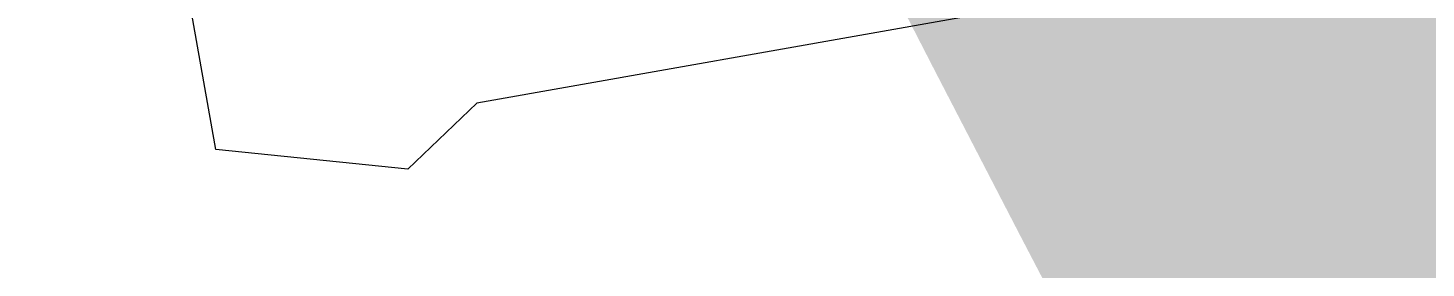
# Model space of a CAD drawing. Header units: millimetres. Extents: x 0 to 627661, y -95767 to 300888.
# Drawn here: x 508915.44 to 508921.87, y 26024.09 to 26025.2 of the extents above; entities that cross this region are included whole.
import ezdxf
from ezdxf.enums import TextEntityAlignment as Align

# ---------------------------------------------------------------- set-up
doc = ezdxf.new("R2018")
doc.units = ezdxf.units.MM
for name, color, linetype, lineweight in [('АР_Маркер экспликации', 239, 'Continuous', 13), ('АР_Номер помещения', 250, 'Continuous', 9), ('АР_Размеры', 175, 'Continuous', 9), ('АР_Сущ Несущая стена', 250, 'Continuous', 50)]:
    doc.layers.add(name, color=color, linetype=linetype, lineweight=lineweight)
doc.layers.add('АР_Названия помещений', color=124, linetype='Continuous', lineweight=5, plot=False)
doc.layers.add('АР_Помещения_площадь', color=19, linetype='Continuous', lineweight=9, plot=False)
doc.styles.add('ISOCPEUR', font='', dxfattribs={"height": 250})
doc.styles.get("Standard").update_dxf_attribs({"font": 'GOST.TTF'})
doc.styles.get('ISOCPEUR').set_extended_font_data('ISOCPEUR', italic=True)

# ---------------------------------------------------------------- blocks, each defined once
blk = doc.blocks.new('*U236')
at = {"color": 7, "style": 'ISOCPEUR', "width": 0.7, "flags": 1}
blk.add_attdef('КАТЕГОРИЯ', (-499.1655, -2092.1864), '', height=250, dxfattribs=at)
at = {"layer": 'АР_Номер помещения', "color": 7, "style": 'ISOCPEUR', "width": 0.7}
blk.add_attdef('НОМЕР_ПОМЕЩЕНИЯ', text='', height=300, dxfattribs=at).set_placement((-13874.5004, 6637.5515), align=Align.MIDDLE_CENTER)
at = {"layer": 'АР_Помещения_площадь', "color": 7, "lineweight": 30, "width": 0.7, "flags": 104}
blk.add_attdef('ИМЯ_ПОМЕЩЕНИЯ', text='', height=100, dxfattribs=at).set_placement((157.6277, 1217.1414), align=Align.MIDDLE_CENTER)
at = {"layer": 'АР_Помещения_площадь', "color": 7, "style": 'ISOCPEUR', "width": 0.7}
blk.add_attdef('ПЛОЩАДЬ_ПОМЕЩЕНИЯ', text='', height=200, dxfattribs=at).set_placement((-12654.5821, 407.6716), align=Align.MIDDLE_RIGHT)
blk = doc.blocks.new('*U234')
at = {"color": 7, "style": 'ISOCPEUR', "width": 0.7, "flags": 1}
blk.add_attdef('КАТЕГОРИЯ', (-499.1655, -2092.1864), '', height=250, dxfattribs=at)
at = {"layer": 'АР_Номер помещения', "color": 7, "style": 'ISOCPEUR', "width": 0.7}
blk.add_attdef('НОМЕР_ПОМЕЩЕНИЯ', text='', height=300, dxfattribs=at).set_placement((-17424.9012, 1870.773), align=Align.MIDDLE_CENTER)
at = {"layer": 'АР_Помещения_площадь', "color": 7, "lineweight": 30, "width": 0.7, "flags": 104}
blk.add_attdef('ИМЯ_ПОМЕЩЕНИЯ', text='', height=100, dxfattribs=at).set_placement((157.6277, 1217.1414), align=Align.MIDDLE_CENTER)
at = {"layer": 'АР_Помещения_площадь', "color": 7, "style": 'ISOCPEUR', "width": 0.7}
blk.add_attdef('ПЛОЩАДЬ_ПОМЕЩЕНИЯ', text='', height=200, dxfattribs=at).set_placement((-12452.8113, 399.3563), align=Align.MIDDLE_RIGHT)

msp = doc.modelspace()

# ---------------------------------------------------------------- linework, layer by layer
at = {"layer": 'АР_Размеры', "color": 5, "lineweight": 9, "ltscale": 100, "transparency": 33554687}
msp.add_lwpolyline([(508926.6456, 26017.3102), (508925.603, 26023.1928), (508924.7899, 26024.2869), (508922.2111, 26025.5633), (508921.9497, 26025.6408), (508917.5078, 26024.8536), (508917.1902, 26024.5496), (508916.3073, 26024.6408), (508915.6051, 26028.6025), (508916.3954, 26029.7331), (508939.0146, 26033.7421)], dxfattribs=at)
msp.add_lwpolyline([(508926.6456, 26017.3102), (508925.603, 26023.1928), (508924.7899, 26024.2869), (508922.2111, 26025.5633), (508921.9497, 26025.6408), (508917.5078, 26024.8536), (508917.1902, 26024.5496), (508916.3073, 26024.6408), (508915.6051, 26028.6025), (508916.3954, 26029.7331), (508939.0146, 26033.7421)], dxfattribs=at)
msp.add_lwpolyline([(508926.6456, 26017.3102), (508925.603, 26023.1928), (508924.7899, 26024.2869), (508922.2111, 26025.5633), (508921.9497, 26025.6408), (508917.5078, 26024.8536), (508917.1902, 26024.5496), (508916.3073, 26024.6408), (508915.6051, 26028.6025), (508916.3954, 26029.7331), (508939.0146, 26033.7421)], dxfattribs=at)
msp.add_lwpolyline([(508926.6456, 26017.3102), (508925.603, 26023.1928), (508924.7899, 26024.2869), (508922.2111, 26025.5633), (508921.9497, 26025.6408), (508917.5078, 26024.8536), (508917.1902, 26024.5496), (508916.3073, 26024.6408), (508915.6051, 26028.6025), (508916.3954, 26029.7331), (508939.0146, 26033.7421)], dxfattribs=at)
msp.add_lwpolyline([(508926.6456, 26017.3102), (508925.603, 26023.1928), (508924.7899, 26024.2869), (508922.2111, 26025.5633), (508921.9497, 26025.6408), (508917.5078, 26024.8536), (508917.1902, 26024.5496), (508916.3073, 26024.6408), (508915.6051, 26028.6025), (508916.3954, 26029.7331), (508939.0146, 26033.7421)], dxfattribs=at)
msp.add_lwpolyline([(508926.6456, 26017.3102), (508925.603, 26023.1928), (508924.7899, 26024.2869), (508922.2111, 26025.5633), (508921.9497, 26025.6408), (508917.5078, 26024.8536), (508917.1902, 26024.5496), (508916.3073, 26024.6408), (508915.6051, 26028.6025), (508916.3954, 26029.7331), (508939.0146, 26033.7421)], dxfattribs=at)
msp.add_lwpolyline([(508926.6456, 26017.3102), (508925.603, 26023.1928), (508924.7899, 26024.2869), (508922.2111, 26025.5633), (508921.9497, 26025.6408), (508917.5078, 26024.8536), (508917.1902, 26024.5496), (508916.3073, 26024.6408), (508915.6051, 26028.6025), (508916.3954, 26029.7331), (508939.0146, 26033.7421)], dxfattribs=at)
msp.add_lwpolyline([(508926.6456, 26017.3102), (508925.603, 26023.1928), (508924.7899, 26024.2869), (508922.2111, 26025.5633), (508921.9497, 26025.6408), (508917.5078, 26024.8536), (508917.1902, 26024.5496), (508916.3073, 26024.6408), (508915.6051, 26028.6025), (508916.3954, 26029.7331), (508939.0146, 26033.7421)], dxfattribs=at)
msp.add_lwpolyline([(508926.6456, 26017.3102), (508925.603, 26023.1928), (508924.7899, 26024.2869), (508922.2111, 26025.5633), (508921.9497, 26025.6408), (508917.5078, 26024.8536), (508917.1902, 26024.5496), (508916.3073, 26024.6408), (508915.6051, 26028.6025), (508916.3954, 26029.7331), (508939.0146, 26033.7421)], dxfattribs=at)
msp.add_lwpolyline([(508926.6456, 26017.3102), (508925.603, 26023.1928), (508924.7899, 26024.2869), (508922.2111, 26025.5633), (508921.9497, 26025.6408), (508917.5078, 26024.8536), (508917.1902, 26024.5496), (508916.3073, 26024.6408), (508915.6051, 26028.6025), (508916.3954, 26029.7331), (508939.0146, 26033.7421)], dxfattribs=at)
msp.add_lwpolyline([(508926.6456, 26017.3102), (508925.603, 26023.1928), (508924.7899, 26024.2869), (508922.2111, 26025.5633), (508921.9497, 26025.6408), (508917.5078, 26024.8536), (508917.1902, 26024.5496), (508916.3073, 26024.6408), (508915.6051, 26028.6025), (508916.3954, 26029.7331), (508939.0146, 26033.7421)], dxfattribs=at)
msp.add_lwpolyline([(508926.6456, 26017.3102), (508925.603, 26023.1928), (508924.7899, 26024.2869), (508922.2111, 26025.5633), (508921.9497, 26025.6408), (508917.5078, 26024.8536), (508917.1902, 26024.5496), (508916.3073, 26024.6408), (508915.6051, 26028.6025), (508916.3954, 26029.7331), (508939.0146, 26033.7421)], dxfattribs=at)
msp.add_lwpolyline([(508926.6456, 26017.3102), (508925.603, 26023.1928), (508924.7899, 26024.2869), (508922.2111, 26025.5633), (508921.9497, 26025.6408), (508917.5078, 26024.8536), (508917.1902, 26024.5496), (508916.3073, 26024.6408), (508915.6051, 26028.6025), (508916.3954, 26029.7331), (508939.0146, 26033.7421)], dxfattribs=at)
msp.add_lwpolyline([(508926.6456, 26017.3102), (508925.603, 26023.1928), (508924.7899, 26024.2869), (508922.2111, 26025.5633), (508921.9497, 26025.6408), (508917.5078, 26024.8536), (508917.1902, 26024.5496), (508916.3073, 26024.6408), (508915.6051, 26028.6025), (508916.3954, 26029.7331), (508939.0146, 26033.7421)], dxfattribs=at)
msp.add_lwpolyline([(508926.6456, 26017.3102), (508925.603, 26023.1928), (508924.7899, 26024.2869), (508922.2111, 26025.5633), (508921.9497, 26025.6408), (508917.5078, 26024.8536), (508917.1902, 26024.5496), (508916.3073, 26024.6408), (508915.6051, 26028.6025), (508916.3954, 26029.7331), (508939.0146, 26033.7421)], dxfattribs=at)
msp.add_lwpolyline([(508926.6456, 26017.3102), (508925.603, 26023.1928), (508924.7899, 26024.2869), (508922.2111, 26025.5633), (508921.9497, 26025.6408), (508917.5078, 26024.8536), (508917.1902, 26024.5496), (508916.3073, 26024.6408), (508915.6051, 26028.6025), (508916.3954, 26029.7331), (508939.0146, 26033.7421)], dxfattribs=at)
msp.add_lwpolyline([(508926.6456, 26017.3102), (508925.603, 26023.1928), (508924.7899, 26024.2869), (508922.2111, 26025.5633), (508921.9497, 26025.6408), (508917.5078, 26024.8536), (508917.1902, 26024.5496), (508916.3073, 26024.6408), (508915.6051, 26028.6025), (508916.3954, 26029.7331), (508939.0146, 26033.7421)], dxfattribs=at)
msp.add_lwpolyline([(508926.6456, 26017.3102), (508925.603, 26023.1928), (508924.7899, 26024.2869), (508922.2111, 26025.5633), (508921.9497, 26025.6408), (508917.5078, 26024.8536), (508917.1902, 26024.5496), (508916.3073, 26024.6408), (508915.6051, 26028.6025), (508916.3954, 26029.7331), (508939.0146, 26033.7421)], dxfattribs=at)
msp.add_lwpolyline([(508926.6456, 26017.3102), (508925.603, 26023.1928), (508924.7899, 26024.2869), (508922.2111, 26025.5633), (508921.9497, 26025.6408), (508917.5078, 26024.8536), (508917.1902, 26024.5496), (508916.3073, 26024.6408), (508915.6051, 26028.6025), (508916.3954, 26029.7331), (508939.0146, 26033.7421)], dxfattribs=at)
msp.add_lwpolyline([(508926.6456, 26017.3102), (508925.603, 26023.1928), (508924.7899, 26024.2869), (508922.2111, 26025.5633), (508921.9497, 26025.6408), (508917.5078, 26024.8536), (508917.1902, 26024.5496), (508916.3073, 26024.6408), (508915.6051, 26028.6025), (508916.3954, 26029.7331), (508939.0146, 26033.7421)], dxfattribs=at)
msp.add_lwpolyline([(508926.6456, 26017.3102), (508925.603, 26023.1928), (508924.7899, 26024.2869), (508922.2111, 26025.5633), (508921.9497, 26025.6408), (508917.5078, 26024.8536), (508917.1902, 26024.5496), (508916.3073, 26024.6408), (508915.6051, 26028.6025), (508916.3954, 26029.7331), (508939.0146, 26033.7421)], dxfattribs=at)
msp.add_lwpolyline([(508926.6456, 26017.3102), (508925.603, 26023.1928), (508924.7899, 26024.2869), (508922.2111, 26025.5633), (508921.9497, 26025.6408), (508917.5078, 26024.8536), (508917.1902, 26024.5496), (508916.3073, 26024.6408), (508915.6051, 26028.6025), (508916.3954, 26029.7331), (508939.0146, 26033.7421)], dxfattribs=at)
msp.add_lwpolyline([(508926.6456, 26017.3102), (508925.603, 26023.1928), (508924.7899, 26024.2869), (508922.2111, 26025.5633), (508921.9497, 26025.6408), (508917.5078, 26024.8536), (508917.1902, 26024.5496), (508916.3073, 26024.6408), (508915.6051, 26028.6025), (508916.3954, 26029.7331), (508939.0146, 26033.7421)], dxfattribs=at)
msp.add_lwpolyline([(508926.6456, 26017.3102), (508925.603, 26023.1928), (508924.7899, 26024.2869), (508922.2111, 26025.5633), (508921.9497, 26025.6408), (508917.5078, 26024.8536), (508917.1902, 26024.5496), (508916.3073, 26024.6408), (508915.6051, 26028.6025), (508916.3954, 26029.7331), (508939.0146, 26033.7421)], dxfattribs=at)
msp.add_lwpolyline([(508926.6456, 26017.3102), (508925.603, 26023.1928), (508924.7899, 26024.2869), (508922.2111, 26025.5633), (508921.9497, 26025.6408), (508917.5078, 26024.8536), (508917.1902, 26024.5496), (508916.3073, 26024.6408), (508915.6051, 26028.6025), (508916.3954, 26029.7331), (508939.0146, 26033.7421)], dxfattribs=at)
msp.add_lwpolyline([(508926.6456, 26017.3102), (508925.603, 26023.1928), (508924.7899, 26024.2869), (508922.2111, 26025.5633), (508921.9497, 26025.6408), (508917.5078, 26024.8536), (508917.1902, 26024.5496), (508916.3073, 26024.6408), (508915.6051, 26028.6025), (508916.3954, 26029.7331), (508939.0146, 26033.7421)], dxfattribs=at)
msp.add_lwpolyline([(508926.6456, 26017.3102), (508925.603, 26023.1928), (508924.7899, 26024.2869), (508922.2111, 26025.5633), (508921.9497, 26025.6408), (508917.5078, 26024.8536), (508917.1902, 26024.5496), (508916.3073, 26024.6408), (508915.6051, 26028.6025), (508916.3954, 26029.7331), (508939.0146, 26033.7421)], dxfattribs=at)
msp.add_lwpolyline([(508926.6456, 26017.3102), (508925.603, 26023.1928), (508924.7899, 26024.2869), (508922.2111, 26025.5633), (508921.9497, 26025.6408), (508917.5078, 26024.8536), (508917.1902, 26024.5496), (508916.3073, 26024.6408), (508915.6051, 26028.6025), (508916.3954, 26029.7331), (508939.0146, 26033.7421)], dxfattribs=at)
msp.add_lwpolyline([(508926.6456, 26017.3102), (508925.603, 26023.1928), (508924.7899, 26024.2869), (508922.2111, 26025.5633), (508921.9497, 26025.6408), (508917.5078, 26024.8536), (508917.1902, 26024.5496), (508916.3073, 26024.6408), (508915.6051, 26028.6025), (508916.3954, 26029.7331), (508939.0146, 26033.7421)], dxfattribs=at)
msp.add_lwpolyline([(508926.6456, 26017.3102), (508925.603, 26023.1928), (508924.7899, 26024.2869), (508922.2111, 26025.5633), (508921.9497, 26025.6408), (508917.5078, 26024.8536), (508917.1902, 26024.5496), (508916.3073, 26024.6408), (508915.6051, 26028.6025), (508916.3954, 26029.7331), (508939.0146, 26033.7421)], dxfattribs=at)
msp.add_lwpolyline([(508926.6456, 26017.3102), (508925.603, 26023.1928), (508924.7899, 26024.2869), (508922.2111, 26025.5633), (508921.9497, 26025.6408), (508917.5078, 26024.8536), (508917.1902, 26024.5496), (508916.3073, 26024.6408), (508915.6051, 26028.6025), (508916.3954, 26029.7331), (508939.0146, 26033.7421)], dxfattribs=at)
msp.add_lwpolyline([(508926.6456, 26017.3102), (508925.603, 26023.1928), (508924.7899, 26024.2869), (508922.2111, 26025.5633), (508921.9497, 26025.6408), (508917.5078, 26024.8536), (508917.1902, 26024.5496), (508916.3073, 26024.6408), (508915.6051, 26028.6025), (508916.3954, 26029.7331), (508939.0146, 26033.7421)], dxfattribs=at)
msp.add_lwpolyline([(508926.6456, 26017.3102), (508925.603, 26023.1928), (508924.7899, 26024.2869), (508922.2111, 26025.5633), (508921.9497, 26025.6408), (508917.5078, 26024.8536), (508917.1902, 26024.5496), (508916.3073, 26024.6408), (508915.6051, 26028.6025), (508916.3954, 26029.7331), (508939.0146, 26033.7421)], dxfattribs=at)
msp.add_lwpolyline([(508926.6456, 26017.3102), (508925.603, 26023.1928), (508924.7899, 26024.2869), (508922.2111, 26025.5633), (508921.9497, 26025.6408), (508917.5078, 26024.8536), (508917.1902, 26024.5496), (508916.3073, 26024.6408), (508915.6051, 26028.6025), (508916.3954, 26029.7331), (508939.0146, 26033.7421)], dxfattribs=at)
msp.add_lwpolyline([(508926.6456, 26017.3102), (508925.603, 26023.1928), (508924.7899, 26024.2869), (508922.2111, 26025.5633), (508921.9497, 26025.6408), (508917.5078, 26024.8536), (508917.1902, 26024.5496), (508916.3073, 26024.6408), (508915.6051, 26028.6025), (508916.3954, 26029.7331), (508939.0146, 26033.7421)], dxfattribs=at)
msp.add_lwpolyline([(508926.6456, 26017.3102), (508925.603, 26023.1928), (508924.7899, 26024.2869), (508922.2111, 26025.5633), (508921.9497, 26025.6408), (508917.5078, 26024.8536), (508917.1902, 26024.5496), (508916.3073, 26024.6408), (508915.6051, 26028.6025), (508916.3954, 26029.7331), (508939.0146, 26033.7421)], dxfattribs=at)
msp.add_lwpolyline([(508926.6456, 26017.3102), (508925.603, 26023.1928), (508924.7899, 26024.2869), (508922.2111, 26025.5633), (508921.9497, 26025.6408), (508917.5078, 26024.8536), (508917.1902, 26024.5496), (508916.3073, 26024.6408), (508915.6051, 26028.6025), (508916.3954, 26029.7331), (508939.0146, 26033.7421)], dxfattribs=at)
msp.add_lwpolyline([(508926.6456, 26017.3102), (508925.603, 26023.1928), (508924.7899, 26024.2869), (508922.2111, 26025.5633), (508921.9497, 26025.6408), (508917.5078, 26024.8536), (508917.1902, 26024.5496), (508916.3073, 26024.6408), (508915.6051, 26028.6025), (508916.3954, 26029.7331), (508939.0146, 26033.7421)], dxfattribs=at)
msp.add_lwpolyline([(508926.6456, 26017.3102), (508925.603, 26023.1928), (508924.7899, 26024.2869), (508922.2111, 26025.5633), (508921.9497, 26025.6408), (508917.5078, 26024.8536), (508917.1902, 26024.5496), (508916.3073, 26024.6408), (508915.6051, 26028.6025), (508916.3954, 26029.7331), (508939.0146, 26033.7421)], dxfattribs=at)
msp.add_lwpolyline([(508926.6456, 26017.3102), (508925.603, 26023.1928), (508924.7899, 26024.2869), (508922.2111, 26025.5633), (508921.9497, 26025.6408), (508917.5078, 26024.8536), (508917.1902, 26024.5496), (508916.3073, 26024.6408), (508915.6051, 26028.6025), (508916.3954, 26029.7331), (508939.0146, 26033.7421)], dxfattribs=at)
msp.add_lwpolyline([(508926.6456, 26017.3102), (508925.603, 26023.1928), (508924.7899, 26024.2869), (508922.2111, 26025.5633), (508921.9497, 26025.6408), (508917.5078, 26024.8536), (508917.1902, 26024.5496), (508916.3073, 26024.6408), (508915.6051, 26028.6025), (508916.3954, 26029.7331), (508939.0146, 26033.7421)], dxfattribs=at)
msp.add_lwpolyline([(508926.6456, 26017.3102), (508925.603, 26023.1928), (508924.7899, 26024.2869), (508922.2111, 26025.5633), (508921.9497, 26025.6408), (508917.5078, 26024.8536), (508917.1902, 26024.5496), (508916.3073, 26024.6408), (508915.6051, 26028.6025), (508916.3954, 26029.7331), (508939.0146, 26033.7421)], dxfattribs=at)
msp.add_lwpolyline([(508926.6456, 26017.3102), (508925.603, 26023.1928), (508924.7899, 26024.2869), (508922.2111, 26025.5633), (508921.9497, 26025.6408), (508917.5078, 26024.8536), (508917.1902, 26024.5496), (508916.3073, 26024.6408), (508915.6051, 26028.6025), (508916.3954, 26029.7331), (508939.0146, 26033.7421)], dxfattribs=at)
msp.add_lwpolyline([(508926.6456, 26017.3102), (508925.603, 26023.1928), (508924.7899, 26024.2869), (508922.2111, 26025.5633), (508921.9497, 26025.6408), (508917.5078, 26024.8536), (508917.1902, 26024.5496), (508916.3073, 26024.6408), (508915.6051, 26028.6025), (508916.3954, 26029.7331), (508939.0146, 26033.7421)], dxfattribs=at)
msp.add_lwpolyline([(508926.6456, 26017.3102), (508925.603, 26023.1928), (508924.7899, 26024.2869), (508922.2111, 26025.5633), (508921.9497, 26025.6408), (508917.5078, 26024.8536), (508917.1902, 26024.5496), (508916.3073, 26024.6408), (508915.6051, 26028.6025), (508916.3954, 26029.7331), (508939.0146, 26033.7421)], dxfattribs=at)
msp.add_lwpolyline([(508926.6456, 26017.3102), (508925.603, 26023.1928), (508924.7899, 26024.2869), (508922.2111, 26025.5633), (508921.9497, 26025.6408), (508917.5078, 26024.8536), (508917.1902, 26024.5496), (508916.3073, 26024.6408), (508915.6051, 26028.6025), (508916.3954, 26029.7331), (508939.0146, 26033.7421)], dxfattribs=at)
msp.add_lwpolyline([(508926.6456, 26017.3102), (508925.603, 26023.1928), (508924.7899, 26024.2869), (508922.2111, 26025.5633), (508921.9497, 26025.6408), (508917.5078, 26024.8536), (508917.1902, 26024.5496), (508916.3073, 26024.6408), (508915.6051, 26028.6025), (508916.3954, 26029.7331), (508939.0146, 26033.7421)], dxfattribs=at)
msp.add_lwpolyline([(508926.6456, 26017.3102), (508925.603, 26023.1928), (508924.7899, 26024.2869), (508922.2111, 26025.5633), (508921.9497, 26025.6408), (508917.5078, 26024.8536), (508917.1902, 26024.5496), (508916.3073, 26024.6408), (508915.6051, 26028.6025), (508916.3954, 26029.7331), (508939.0146, 26033.7421)], dxfattribs=at)
msp.add_lwpolyline([(508926.6456, 26017.3102), (508925.603, 26023.1928), (508924.7899, 26024.2869), (508922.2111, 26025.5633), (508921.9497, 26025.6408), (508917.5078, 26024.8536), (508917.1902, 26024.5496), (508916.3073, 26024.6408), (508915.6051, 26028.6025), (508916.3954, 26029.7331), (508939.0146, 26033.7421)], dxfattribs=at)
msp.add_lwpolyline([(508926.6456, 26017.3102), (508925.603, 26023.1928), (508924.7899, 26024.2869), (508922.2111, 26025.5633), (508921.9497, 26025.6408), (508917.5078, 26024.8536), (508917.1902, 26024.5496), (508916.3073, 26024.6408), (508915.6051, 26028.6025), (508916.3954, 26029.7331), (508939.0146, 26033.7421)], dxfattribs=at)
msp.add_lwpolyline([(508926.6456, 26017.3102), (508925.603, 26023.1928), (508924.7899, 26024.2869), (508922.2111, 26025.5633), (508921.9497, 26025.6408), (508917.5078, 26024.8536), (508917.1902, 26024.5496), (508916.3073, 26024.6408), (508915.6051, 26028.6025), (508916.3954, 26029.7331), (508939.0146, 26033.7421)], dxfattribs=at)
msp.add_lwpolyline([(508926.6456, 26017.3102), (508925.603, 26023.1928), (508924.7899, 26024.2869), (508922.2111, 26025.5633), (508921.9497, 26025.6408), (508917.5078, 26024.8536), (508917.1902, 26024.5496), (508916.3073, 26024.6408), (508915.6051, 26028.6025), (508916.3954, 26029.7331), (508939.0146, 26033.7421)], dxfattribs=at)
msp.add_lwpolyline([(508926.6456, 26017.3102), (508925.603, 26023.1928), (508924.7899, 26024.2869), (508922.2111, 26025.5633), (508921.9497, 26025.6408), (508917.5078, 26024.8536), (508917.1902, 26024.5496), (508916.3073, 26024.6408), (508915.6051, 26028.6025), (508916.3954, 26029.7331), (508939.0146, 26033.7421)], dxfattribs=at)
msp.add_lwpolyline([(508926.6456, 26017.3102), (508925.603, 26023.1928), (508924.7899, 26024.2869), (508922.2111, 26025.5633), (508921.9497, 26025.6408), (508917.5078, 26024.8536), (508917.1902, 26024.5496), (508916.3073, 26024.6408), (508915.6051, 26028.6025), (508916.3954, 26029.7331), (508939.0146, 26033.7421)], dxfattribs=at)
msp.add_lwpolyline([(508926.6456, 26017.3102), (508925.603, 26023.1928), (508924.7899, 26024.2869), (508922.2111, 26025.5633), (508921.9497, 26025.6408), (508917.5078, 26024.8536), (508917.1902, 26024.5496), (508916.3073, 26024.6408), (508915.6051, 26028.6025), (508916.3954, 26029.7331), (508939.0146, 26033.7421)], dxfattribs=at)
msp.add_lwpolyline([(508926.6456, 26017.3102), (508925.603, 26023.1928), (508924.7899, 26024.2869), (508922.2111, 26025.5633), (508921.9497, 26025.6408), (508917.5078, 26024.8536), (508917.1902, 26024.5496), (508916.3073, 26024.6408), (508915.6051, 26028.6025), (508916.3954, 26029.7331), (508939.0146, 26033.7421)], dxfattribs=at)
msp.add_lwpolyline([(508926.6456, 26017.3102), (508925.603, 26023.1928), (508924.7899, 26024.2869), (508922.2111, 26025.5633), (508921.9497, 26025.6408), (508917.5078, 26024.8536), (508917.1902, 26024.5496), (508916.3073, 26024.6408), (508915.6051, 26028.6025), (508916.3954, 26029.7331), (508939.0146, 26033.7421)], dxfattribs=at)
msp.add_lwpolyline([(508926.6456, 26017.3102), (508925.603, 26023.1928), (508924.7899, 26024.2869), (508922.2111, 26025.5633), (508921.9497, 26025.6408), (508917.5078, 26024.8536), (508917.1902, 26024.5496), (508916.3073, 26024.6408), (508915.6051, 26028.6025), (508916.3954, 26029.7331), (508939.0146, 26033.7421)], dxfattribs=at)
msp.add_lwpolyline([(508926.6456, 26017.3102), (508925.603, 26023.1928), (508924.7899, 26024.2869), (508922.2111, 26025.5633), (508921.9497, 26025.6408), (508917.5078, 26024.8536), (508917.1902, 26024.5496), (508916.3073, 26024.6408), (508915.6051, 26028.6025), (508916.3954, 26029.7331), (508939.0146, 26033.7421)], dxfattribs=at)
msp.add_lwpolyline([(508926.6456, 26017.3102), (508925.603, 26023.1928), (508924.7899, 26024.2869), (508922.2111, 26025.5633), (508921.9497, 26025.6408), (508917.5078, 26024.8536), (508917.1902, 26024.5496), (508916.3073, 26024.6408), (508915.6051, 26028.6025), (508916.3954, 26029.7331), (508939.0146, 26033.7421)], dxfattribs=at)
msp.add_lwpolyline([(508926.6456, 26017.3102), (508925.603, 26023.1928), (508924.7899, 26024.2869), (508922.2111, 26025.5633), (508921.9497, 26025.6408), (508917.5078, 26024.8536), (508917.1902, 26024.5496), (508916.3073, 26024.6408), (508915.6051, 26028.6025), (508916.3954, 26029.7331), (508939.0146, 26033.7421)], dxfattribs=at)
msp.add_lwpolyline([(508926.6456, 26017.3102), (508925.603, 26023.1928), (508924.7899, 26024.2869), (508922.2111, 26025.5633), (508921.9497, 26025.6408), (508917.5078, 26024.8536), (508917.1902, 26024.5496), (508916.3073, 26024.6408), (508915.6051, 26028.6025), (508916.3954, 26029.7331), (508939.0146, 26033.7421)], dxfattribs=at)
msp.add_lwpolyline([(508926.6456, 26017.3102), (508925.603, 26023.1928), (508924.7899, 26024.2869), (508922.2111, 26025.5633), (508921.9497, 26025.6408), (508917.5078, 26024.8536), (508917.1902, 26024.5496), (508916.3073, 26024.6408), (508915.6051, 26028.6025), (508916.3954, 26029.7331), (508939.0146, 26033.7421)], dxfattribs=at)
msp.add_lwpolyline([(508926.6456, 26017.3102), (508925.603, 26023.1928), (508924.7899, 26024.2869), (508922.2111, 26025.5633), (508921.9497, 26025.6408), (508917.5078, 26024.8536), (508917.1902, 26024.5496), (508916.3073, 26024.6408), (508915.6051, 26028.6025), (508916.3954, 26029.7331), (508939.0146, 26033.7421)], dxfattribs=at)
msp.add_lwpolyline([(508926.6456, 26017.3102), (508925.603, 26023.1928), (508924.7899, 26024.2869), (508922.2111, 26025.5633), (508921.9497, 26025.6408), (508917.5078, 26024.8536), (508917.1902, 26024.5496), (508916.3073, 26024.6408), (508915.6051, 26028.6025), (508916.3954, 26029.7331), (508939.0146, 26033.7421)], dxfattribs=at)
msp.add_lwpolyline([(508926.6456, 26017.3102), (508925.603, 26023.1928), (508924.7899, 26024.2869), (508922.2111, 26025.5633), (508921.9497, 26025.6408), (508917.5078, 26024.8536), (508917.1902, 26024.5496), (508916.3073, 26024.6408), (508915.6051, 26028.6025), (508916.3954, 26029.7331), (508939.0146, 26033.7421)], dxfattribs=at)
msp.add_lwpolyline([(508926.6456, 26017.3102), (508925.603, 26023.1928), (508924.7899, 26024.2869), (508922.2111, 26025.5633), (508921.9497, 26025.6408), (508917.5078, 26024.8536), (508917.1902, 26024.5496), (508916.3073, 26024.6408), (508915.6051, 26028.6025), (508916.3954, 26029.7331), (508939.0146, 26033.7421)], dxfattribs=at)
msp.add_lwpolyline([(508926.6456, 26017.3102), (508925.603, 26023.1928), (508924.7899, 26024.2869), (508922.2111, 26025.5633), (508921.9497, 26025.6408), (508917.5078, 26024.8536), (508917.1902, 26024.5496), (508916.3073, 26024.6408), (508915.6051, 26028.6025), (508916.3954, 26029.7331), (508939.0146, 26033.7421)], dxfattribs=at)
msp.add_lwpolyline([(508926.6456, 26017.3102), (508925.603, 26023.1928), (508924.7899, 26024.2869), (508922.2111, 26025.5633), (508921.9497, 26025.6408), (508917.5078, 26024.8536), (508917.1902, 26024.5496), (508916.3073, 26024.6408), (508915.6051, 26028.6025), (508916.3954, 26029.7331), (508939.0146, 26033.7421)], dxfattribs=at)
msp.add_lwpolyline([(508926.6456, 26017.3102), (508925.603, 26023.1928), (508924.7899, 26024.2869), (508922.2111, 26025.5633), (508921.9497, 26025.6408), (508917.5078, 26024.8536), (508917.1902, 26024.5496), (508916.3073, 26024.6408), (508915.6051, 26028.6025), (508916.3954, 26029.7331), (508939.0146, 26033.7421)], dxfattribs=at)
msp.add_lwpolyline([(508926.6456, 26017.3102), (508925.603, 26023.1928), (508924.7899, 26024.2869), (508922.2111, 26025.5633), (508921.9497, 26025.6408), (508917.5078, 26024.8536), (508917.1902, 26024.5496), (508916.3073, 26024.6408), (508915.6051, 26028.6025), (508916.3954, 26029.7331), (508939.0146, 26033.7421)], dxfattribs=at)
msp.add_lwpolyline([(508926.6456, 26017.3102), (508925.603, 26023.1928), (508924.7899, 26024.2869), (508922.2111, 26025.5633), (508921.9497, 26025.6408), (508917.5078, 26024.8536), (508917.1902, 26024.5496), (508916.3073, 26024.6408), (508915.6051, 26028.6025), (508916.3954, 26029.7331), (508939.0146, 26033.7421)], dxfattribs=at)
msp.add_lwpolyline([(508926.6456, 26017.3102), (508925.603, 26023.1928), (508924.7899, 26024.2869), (508922.2111, 26025.5633), (508921.9497, 26025.6408), (508917.5078, 26024.8536), (508917.1902, 26024.5496), (508916.3073, 26024.6408), (508915.6051, 26028.6025), (508916.3954, 26029.7331), (508939.0146, 26033.7421)], dxfattribs=at)
msp.add_lwpolyline([(508926.6456, 26017.3102), (508925.603, 26023.1928), (508924.7899, 26024.2869), (508922.2111, 26025.5633), (508921.9497, 26025.6408), (508917.5078, 26024.8536), (508917.1902, 26024.5496), (508916.3073, 26024.6408), (508915.6051, 26028.6025), (508916.3954, 26029.7331), (508939.0146, 26033.7421)], dxfattribs=at)
msp.add_lwpolyline([(508926.6456, 26017.3102), (508925.603, 26023.1928), (508924.7899, 26024.2869), (508922.2111, 26025.5633), (508921.9497, 26025.6408), (508917.5078, 26024.8536), (508917.1902, 26024.5496), (508916.3073, 26024.6408), (508915.6051, 26028.6025), (508916.3954, 26029.7331), (508939.0146, 26033.7421)], dxfattribs=at)
msp.add_lwpolyline([(508926.6456, 26017.3102), (508925.603, 26023.1928), (508924.7899, 26024.2869), (508922.2111, 26025.5633), (508921.9497, 26025.6408), (508917.5078, 26024.8536), (508917.1902, 26024.5496), (508916.3073, 26024.6408), (508915.6051, 26028.6025), (508916.3954, 26029.7331), (508939.0146, 26033.7421)], dxfattribs=at)
msp.add_lwpolyline([(508926.6456, 26017.3102), (508925.603, 26023.1928), (508924.7899, 26024.2869), (508922.2111, 26025.5633), (508921.9497, 26025.6408), (508917.5078, 26024.8536), (508917.1902, 26024.5496), (508916.3073, 26024.6408), (508915.6051, 26028.6025), (508916.3954, 26029.7331), (508939.0146, 26033.7421)], dxfattribs=at)
msp.add_lwpolyline([(508926.6456, 26017.3102), (508925.603, 26023.1928), (508924.7899, 26024.2869), (508922.2111, 26025.5633), (508921.9497, 26025.6408), (508917.5078, 26024.8536), (508917.1902, 26024.5496), (508916.3073, 26024.6408), (508915.6051, 26028.6025), (508916.3954, 26029.7331), (508939.0146, 26033.7421)], dxfattribs=at)
msp.add_lwpolyline([(508926.6456, 26017.3102), (508925.603, 26023.1928), (508924.7899, 26024.2869), (508922.2111, 26025.5633), (508921.9497, 26025.6408), (508917.5078, 26024.8536), (508917.1902, 26024.5496), (508916.3073, 26024.6408), (508915.6051, 26028.6025), (508916.3954, 26029.7331), (508939.0146, 26033.7421)], dxfattribs=at)
msp.add_lwpolyline([(508926.6456, 26017.3102), (508925.603, 26023.1928), (508924.7899, 26024.2869), (508922.2111, 26025.5633), (508921.9497, 26025.6408), (508917.5078, 26024.8536), (508917.1902, 26024.5496), (508916.3073, 26024.6408), (508915.6051, 26028.6025), (508916.3954, 26029.7331), (508939.0146, 26033.7421)], dxfattribs=at)
msp.add_lwpolyline([(508926.6456, 26017.3102), (508925.603, 26023.1928), (508924.7899, 26024.2869), (508922.2111, 26025.5633), (508921.9497, 26025.6408), (508917.5078, 26024.8536), (508917.1902, 26024.5496), (508916.3073, 26024.6408), (508915.6051, 26028.6025), (508916.3954, 26029.7331), (508939.0146, 26033.7421)], dxfattribs=at)
msp.add_lwpolyline([(508926.6456, 26017.3102), (508925.603, 26023.1928), (508924.7899, 26024.2869), (508922.2111, 26025.5633), (508921.9497, 26025.6408), (508917.5078, 26024.8536), (508917.1902, 26024.5496), (508916.3073, 26024.6408), (508915.6051, 26028.6025), (508916.3954, 26029.7331), (508939.0146, 26033.7421)], dxfattribs=at)
msp.add_lwpolyline([(508926.6456, 26017.3102), (508925.603, 26023.1928), (508924.7899, 26024.2869), (508922.2111, 26025.5633), (508921.9497, 26025.6408), (508917.5078, 26024.8536), (508917.1902, 26024.5496), (508916.3073, 26024.6408), (508915.6051, 26028.6025), (508916.3954, 26029.7331), (508939.0146, 26033.7421)], dxfattribs=at)
msp.add_lwpolyline([(508926.6456, 26017.3102), (508925.603, 26023.1928), (508924.7899, 26024.2869), (508922.2111, 26025.5633), (508921.9497, 26025.6408), (508917.5078, 26024.8536), (508917.1902, 26024.5496), (508916.3073, 26024.6408), (508915.6051, 26028.6025), (508916.3954, 26029.7331), (508939.0146, 26033.7421)], dxfattribs=at)
msp.add_lwpolyline([(508926.6456, 26017.3102), (508925.603, 26023.1928), (508924.7899, 26024.2869), (508922.2111, 26025.5633), (508921.9497, 26025.6408), (508917.5078, 26024.8536), (508917.1902, 26024.5496), (508916.3073, 26024.6408), (508915.6051, 26028.6025), (508916.3954, 26029.7331), (508939.0146, 26033.7421)], dxfattribs=at)
msp.add_lwpolyline([(508926.6456, 26017.3102), (508925.603, 26023.1928), (508924.7899, 26024.2869), (508922.2111, 26025.5633), (508921.9497, 26025.6408), (508917.5078, 26024.8536), (508917.1902, 26024.5496), (508916.3073, 26024.6408), (508915.6051, 26028.6025), (508916.3954, 26029.7331), (508939.0146, 26033.7421)], dxfattribs=at)
msp.add_lwpolyline([(508926.6456, 26017.3102), (508925.603, 26023.1928), (508924.7899, 26024.2869), (508922.2111, 26025.5633), (508921.9497, 26025.6408), (508917.5078, 26024.8536), (508917.1902, 26024.5496), (508916.3073, 26024.6408), (508915.6051, 26028.6025), (508916.3954, 26029.7331), (508939.0146, 26033.7421)], dxfattribs=at)
msp.add_lwpolyline([(508926.6456, 26017.3102), (508925.603, 26023.1928), (508924.7899, 26024.2869), (508922.2111, 26025.5633), (508921.9497, 26025.6408), (508917.5078, 26024.8536), (508917.1902, 26024.5496), (508916.3073, 26024.6408), (508915.6051, 26028.6025), (508916.3954, 26029.7331), (508939.0146, 26033.7421)], dxfattribs=at)
msp.add_lwpolyline([(508926.6456, 26017.3102), (508925.603, 26023.1928), (508924.7899, 26024.2869), (508922.2111, 26025.5633), (508921.9497, 26025.6408), (508917.5078, 26024.8536), (508917.1902, 26024.5496), (508916.3073, 26024.6408), (508915.6051, 26028.6025), (508916.3954, 26029.7331), (508939.0146, 26033.7421)], dxfattribs=at)
msp.add_lwpolyline([(508926.6456, 26017.3102), (508925.603, 26023.1928), (508924.7899, 26024.2869), (508922.2111, 26025.5633), (508921.9497, 26025.6408), (508917.5078, 26024.8536), (508917.1902, 26024.5496), (508916.3073, 26024.6408), (508915.6051, 26028.6025), (508916.3954, 26029.7331), (508939.0146, 26033.7421)], dxfattribs=at)
msp.add_lwpolyline([(508926.6456, 26017.3102), (508925.603, 26023.1928), (508924.7899, 26024.2869), (508922.2111, 26025.5633), (508921.9497, 26025.6408), (508917.5078, 26024.8536), (508917.1902, 26024.5496), (508916.3073, 26024.6408), (508915.6051, 26028.6025), (508916.3954, 26029.7331), (508939.0146, 26033.7421)], dxfattribs=at)
msp.add_lwpolyline([(508926.6456, 26017.3102), (508925.603, 26023.1928), (508924.7899, 26024.2869), (508922.2111, 26025.5633), (508921.9497, 26025.6408), (508917.5078, 26024.8536), (508917.1902, 26024.5496), (508916.3073, 26024.6408), (508915.6051, 26028.6025), (508916.3954, 26029.7331), (508939.0146, 26033.7421)], dxfattribs=at)
msp.add_lwpolyline([(508926.6456, 26017.3102), (508925.603, 26023.1928), (508924.7899, 26024.2869), (508922.2111, 26025.5633), (508921.9497, 26025.6408), (508917.5078, 26024.8536), (508917.1902, 26024.5496), (508916.3073, 26024.6408), (508915.6051, 26028.6025), (508916.3954, 26029.7331), (508939.0146, 26033.7421)], dxfattribs=at)
msp.add_lwpolyline([(508926.6456, 26017.3102), (508925.603, 26023.1928), (508924.7899, 26024.2869), (508922.2111, 26025.5633), (508921.9497, 26025.6408), (508917.5078, 26024.8536), (508917.1902, 26024.5496), (508916.3073, 26024.6408), (508915.6051, 26028.6025), (508916.3954, 26029.7331), (508939.0146, 26033.7421)], dxfattribs=at)
msp.add_lwpolyline([(508926.6456, 26017.3102), (508925.603, 26023.1928), (508924.7899, 26024.2869), (508922.2111, 26025.5633), (508921.9497, 26025.6408), (508917.5078, 26024.8536), (508917.1902, 26024.5496), (508916.3073, 26024.6408), (508915.6051, 26028.6025), (508916.3954, 26029.7331), (508939.0146, 26033.7421)], dxfattribs=at)
msp.add_lwpolyline([(508926.6456, 26017.3102), (508925.603, 26023.1928), (508924.7899, 26024.2869), (508922.2111, 26025.5633), (508921.9497, 26025.6408), (508917.5078, 26024.8536), (508917.1902, 26024.5496), (508916.3073, 26024.6408), (508915.6051, 26028.6025), (508916.3954, 26029.7331), (508939.0146, 26033.7421)], dxfattribs=at)
msp.add_lwpolyline([(508926.6456, 26017.3102), (508925.603, 26023.1928), (508924.7899, 26024.2869), (508922.2111, 26025.5633), (508921.9497, 26025.6408), (508917.5078, 26024.8536), (508917.1902, 26024.5496), (508916.3073, 26024.6408), (508915.6051, 26028.6025), (508916.3954, 26029.7331), (508939.0146, 26033.7421)], dxfattribs=at)
msp.add_lwpolyline([(508926.6456, 26017.3102), (508925.603, 26023.1928), (508924.7899, 26024.2869), (508922.2111, 26025.5633), (508921.9497, 26025.6408), (508917.5078, 26024.8536), (508917.1902, 26024.5496), (508916.3073, 26024.6408), (508915.6051, 26028.6025), (508916.3954, 26029.7331), (508939.0146, 26033.7421)], dxfattribs=at)
msp.add_lwpolyline([(508926.6456, 26017.3102), (508925.603, 26023.1928), (508924.7899, 26024.2869), (508922.2111, 26025.5633), (508921.9497, 26025.6408), (508917.5078, 26024.8536), (508917.1902, 26024.5496), (508916.3073, 26024.6408), (508915.6051, 26028.6025), (508916.3954, 26029.7331), (508939.0146, 26033.7421)], dxfattribs=at)
msp.add_lwpolyline([(508926.6456, 26017.3102), (508925.603, 26023.1928), (508924.7899, 26024.2869), (508922.2111, 26025.5633), (508921.9497, 26025.6408), (508917.5078, 26024.8536), (508917.1902, 26024.5496), (508916.3073, 26024.6408), (508915.6051, 26028.6025), (508916.3954, 26029.7331), (508939.0146, 26033.7421)], dxfattribs=at)
msp.add_lwpolyline([(508926.6456, 26017.3102), (508925.603, 26023.1928), (508924.7899, 26024.2869), (508922.2111, 26025.5633), (508921.9497, 26025.6408), (508917.5078, 26024.8536), (508917.1902, 26024.5496), (508916.3073, 26024.6408), (508915.6051, 26028.6025), (508916.3954, 26029.7331), (508939.0146, 26033.7421)], dxfattribs=at)
msp.add_lwpolyline([(508926.6456, 26017.3102), (508925.603, 26023.1928), (508924.7899, 26024.2869), (508922.2111, 26025.5633), (508921.9497, 26025.6408), (508917.5078, 26024.8536), (508917.1902, 26024.5496), (508916.3073, 26024.6408), (508915.6051, 26028.6025), (508916.3954, 26029.7331), (508939.0146, 26033.7421)], dxfattribs=at)
msp.add_lwpolyline([(508926.6456, 26017.3102), (508925.603, 26023.1928), (508924.7899, 26024.2869), (508922.2111, 26025.5633), (508921.9497, 26025.6408), (508917.5078, 26024.8536), (508917.1902, 26024.5496), (508916.3073, 26024.6408), (508915.6051, 26028.6025), (508916.3954, 26029.7331), (508939.0146, 26033.7421)], dxfattribs=at)
msp.add_lwpolyline([(508926.6456, 26017.3102), (508925.603, 26023.1928), (508924.7899, 26024.2869), (508922.2111, 26025.5633), (508921.9497, 26025.6408), (508917.5078, 26024.8536), (508917.1902, 26024.5496), (508916.3073, 26024.6408), (508915.6051, 26028.6025), (508916.3954, 26029.7331), (508939.0146, 26033.7421)], dxfattribs=at)
msp.add_lwpolyline([(508926.6456, 26017.3102), (508925.603, 26023.1928), (508924.7899, 26024.2869), (508922.2111, 26025.5633), (508921.9497, 26025.6408), (508917.5078, 26024.8536), (508917.1902, 26024.5496), (508916.3073, 26024.6408), (508915.6051, 26028.6025), (508916.3954, 26029.7331), (508939.0146, 26033.7421)], dxfattribs=at)
msp.add_lwpolyline([(508926.6456, 26017.3102), (508925.603, 26023.1928), (508924.7899, 26024.2869), (508922.2111, 26025.5633), (508921.9497, 26025.6408), (508917.5078, 26024.8536), (508917.1902, 26024.5496), (508916.3073, 26024.6408), (508915.6051, 26028.6025), (508916.3954, 26029.7331), (508939.0146, 26033.7421)], dxfattribs=at)
msp.add_lwpolyline([(508926.6456, 26017.3102), (508925.603, 26023.1928), (508924.7899, 26024.2869), (508922.2111, 26025.5633), (508921.9497, 26025.6408), (508917.5078, 26024.8536), (508917.1902, 26024.5496), (508916.3073, 26024.6408), (508915.6051, 26028.6025), (508916.3954, 26029.7331), (508939.0146, 26033.7421)], dxfattribs=at)
msp.add_lwpolyline([(508926.6456, 26017.3102), (508925.603, 26023.1928), (508924.7899, 26024.2869), (508922.2111, 26025.5633), (508921.9497, 26025.6408), (508917.5078, 26024.8536), (508917.1902, 26024.5496), (508916.3073, 26024.6408), (508915.6051, 26028.6025), (508916.3954, 26029.7331), (508939.0146, 26033.7421)], dxfattribs=at)
msp.add_lwpolyline([(508926.6456, 26017.3102), (508925.603, 26023.1928), (508924.7899, 26024.2869), (508922.2111, 26025.5633), (508921.9497, 26025.6408), (508917.5078, 26024.8536), (508917.1902, 26024.5496), (508916.3073, 26024.6408), (508915.6051, 26028.6025), (508916.3954, 26029.7331), (508939.0146, 26033.7421)], dxfattribs=at)
msp.add_lwpolyline([(508926.6456, 26017.3102), (508925.603, 26023.1928), (508924.7899, 26024.2869), (508922.2111, 26025.5633), (508921.9497, 26025.6408), (508917.5078, 26024.8536), (508917.1902, 26024.5496), (508916.3073, 26024.6408), (508915.6051, 26028.6025), (508916.3954, 26029.7331), (508939.0146, 26033.7421)], dxfattribs=at)
msp.add_lwpolyline([(508926.6456, 26017.3102), (508925.603, 26023.1928), (508924.7899, 26024.2869), (508922.2111, 26025.5633), (508921.9497, 26025.6408), (508917.5078, 26024.8536), (508917.1902, 26024.5496), (508916.3073, 26024.6408), (508915.6051, 26028.6025), (508916.3954, 26029.7331), (508939.0146, 26033.7421)], dxfattribs=at)
msp.add_lwpolyline([(508926.6456, 26017.3102), (508925.603, 26023.1928), (508924.7899, 26024.2869), (508922.2111, 26025.5633), (508921.9497, 26025.6408), (508917.5078, 26024.8536), (508917.1902, 26024.5496), (508916.3073, 26024.6408), (508915.6051, 26028.6025), (508916.3954, 26029.7331), (508939.0146, 26033.7421)], dxfattribs=at)
msp.add_lwpolyline([(508926.6456, 26017.3102), (508925.603, 26023.1928), (508924.7899, 26024.2869), (508922.2111, 26025.5633), (508921.9497, 26025.6408), (508917.5078, 26024.8536), (508917.1902, 26024.5496), (508916.3073, 26024.6408), (508915.6051, 26028.6025), (508916.3954, 26029.7331), (508939.0146, 26033.7421)], dxfattribs=at)
msp.add_lwpolyline([(508926.6456, 26017.3102), (508925.603, 26023.1928), (508924.7899, 26024.2869), (508922.2111, 26025.5633), (508921.9497, 26025.6408), (508917.5078, 26024.8536), (508917.1902, 26024.5496), (508916.3073, 26024.6408), (508915.6051, 26028.6025), (508916.3954, 26029.7331), (508939.0146, 26033.7421)], dxfattribs=at)
msp.add_lwpolyline([(508926.6456, 26017.3102), (508925.603, 26023.1928), (508924.7899, 26024.2869), (508922.2111, 26025.5633), (508921.9497, 26025.6408), (508917.5078, 26024.8536), (508917.1902, 26024.5496), (508916.3073, 26024.6408), (508915.6051, 26028.6025), (508916.3954, 26029.7331), (508939.0146, 26033.7421)], dxfattribs=at)
msp.add_lwpolyline([(508926.6456, 26017.3102), (508925.603, 26023.1928), (508924.7899, 26024.2869), (508922.2111, 26025.5633), (508921.9497, 26025.6408), (508917.5078, 26024.8536), (508917.1902, 26024.5496), (508916.3073, 26024.6408), (508915.6051, 26028.6025), (508916.3954, 26029.7331), (508939.0146, 26033.7421)], dxfattribs=at)
msp.add_lwpolyline([(508926.6456, 26017.3102), (508925.603, 26023.1928), (508924.7899, 26024.2869), (508922.2111, 26025.5633), (508921.9497, 26025.6408), (508917.5078, 26024.8536), (508917.1902, 26024.5496), (508916.3073, 26024.6408), (508915.6051, 26028.6025), (508916.3954, 26029.7331), (508939.0146, 26033.7421)], dxfattribs=at)
msp.add_lwpolyline([(508926.6456, 26017.3102), (508925.603, 26023.1928), (508924.7899, 26024.2869), (508922.2111, 26025.5633), (508921.9497, 26025.6408), (508917.5078, 26024.8536), (508917.1902, 26024.5496), (508916.3073, 26024.6408), (508915.6051, 26028.6025), (508916.3954, 26029.7331), (508939.0146, 26033.7421)], dxfattribs=at)
msp.add_lwpolyline([(508926.6456, 26017.3102), (508925.603, 26023.1928), (508924.7899, 26024.2869), (508922.2111, 26025.5633), (508921.9497, 26025.6408), (508917.5078, 26024.8536), (508917.1902, 26024.5496), (508916.3073, 26024.6408), (508915.6051, 26028.6025), (508916.3954, 26029.7331), (508939.0146, 26033.7421)], dxfattribs=at)
msp.add_lwpolyline([(508926.6456, 26017.3102), (508925.603, 26023.1928), (508924.7899, 26024.2869), (508922.2111, 26025.5633), (508921.9497, 26025.6408), (508917.5078, 26024.8536), (508917.1902, 26024.5496), (508916.3073, 26024.6408), (508915.6051, 26028.6025), (508916.3954, 26029.7331), (508939.0146, 26033.7421)], dxfattribs=at)
msp.add_lwpolyline([(508926.6456, 26017.3102), (508925.603, 26023.1928), (508924.7899, 26024.2869), (508922.2111, 26025.5633), (508921.9497, 26025.6408), (508917.5078, 26024.8536), (508917.1902, 26024.5496), (508916.3073, 26024.6408), (508915.6051, 26028.6025), (508916.3954, 26029.7331), (508939.0146, 26033.7421)], dxfattribs=at)
msp.add_lwpolyline([(508926.6456, 26017.3102), (508925.603, 26023.1928), (508924.7899, 26024.2869), (508922.2111, 26025.5633), (508921.9497, 26025.6408), (508917.5078, 26024.8536), (508917.1902, 26024.5496), (508916.3073, 26024.6408), (508915.6051, 26028.6025), (508916.3954, 26029.7331), (508939.0146, 26033.7421)], dxfattribs=at)
msp.add_lwpolyline([(508926.6456, 26017.3102), (508925.603, 26023.1928), (508924.7899, 26024.2869), (508922.2111, 26025.5633), (508921.9497, 26025.6408), (508917.5078, 26024.8536), (508917.1902, 26024.5496), (508916.3073, 26024.6408), (508915.6051, 26028.6025), (508916.3954, 26029.7331), (508939.0146, 26033.7421)], dxfattribs=at)
msp.add_lwpolyline([(508926.6456, 26017.3102), (508925.603, 26023.1928), (508924.7899, 26024.2869), (508922.2111, 26025.5633), (508921.9497, 26025.6408), (508917.5078, 26024.8536), (508917.1902, 26024.5496), (508916.3073, 26024.6408), (508915.6051, 26028.6025), (508916.3954, 26029.7331), (508939.0146, 26033.7421)], dxfattribs=at)
msp.add_lwpolyline([(508926.6456, 26017.3102), (508925.603, 26023.1928), (508924.7899, 26024.2869), (508922.2111, 26025.5633), (508921.9497, 26025.6408), (508917.5078, 26024.8536), (508917.1902, 26024.5496), (508916.3073, 26024.6408), (508915.6051, 26028.6025), (508916.3954, 26029.7331), (508939.0146, 26033.7421)], dxfattribs=at)
msp.add_lwpolyline([(508926.6456, 26017.3102), (508925.603, 26023.1928), (508924.7899, 26024.2869), (508922.2111, 26025.5633), (508921.9497, 26025.6408), (508917.5078, 26024.8536), (508917.1902, 26024.5496), (508916.3073, 26024.6408), (508915.6051, 26028.6025), (508916.3954, 26029.7331), (508939.0146, 26033.7421)], dxfattribs=at)
msp.add_lwpolyline([(508926.6456, 26017.3102), (508925.603, 26023.1928), (508924.7899, 26024.2869), (508922.2111, 26025.5633), (508921.9497, 26025.6408), (508917.5078, 26024.8536), (508917.1902, 26024.5496), (508916.3073, 26024.6408), (508915.6051, 26028.6025), (508916.3954, 26029.7331), (508939.0146, 26033.7421)], dxfattribs=at)
msp.add_lwpolyline([(508926.6456, 26017.3102), (508925.603, 26023.1928), (508924.7899, 26024.2869), (508922.2111, 26025.5633), (508921.9497, 26025.6408), (508917.5078, 26024.8536), (508917.1902, 26024.5496), (508916.3073, 26024.6408), (508915.6051, 26028.6025), (508916.3954, 26029.7331), (508939.0146, 26033.7421)], dxfattribs=at)
msp.add_lwpolyline([(508926.6456, 26017.3102), (508925.603, 26023.1928), (508924.7899, 26024.2869), (508922.2111, 26025.5633), (508921.9497, 26025.6408), (508917.5078, 26024.8536), (508917.1902, 26024.5496), (508916.3073, 26024.6408), (508915.6051, 26028.6025), (508916.3954, 26029.7331), (508939.0146, 26033.7421)], dxfattribs=at)
msp.add_lwpolyline([(508926.6456, 26017.3102), (508925.603, 26023.1928), (508924.7899, 26024.2869), (508922.2111, 26025.5633), (508921.9497, 26025.6408), (508917.5078, 26024.8536), (508917.1902, 26024.5496), (508916.3073, 26024.6408), (508915.6051, 26028.6025), (508916.3954, 26029.7331), (508939.0146, 26033.7421)], dxfattribs=at)
msp.add_lwpolyline([(508926.6456, 26017.3102), (508925.603, 26023.1928), (508924.7899, 26024.2869), (508922.2111, 26025.5633), (508921.9497, 26025.6408), (508917.5078, 26024.8536), (508917.1902, 26024.5496), (508916.3073, 26024.6408), (508915.6051, 26028.6025), (508916.3954, 26029.7331), (508939.0146, 26033.7421)], dxfattribs=at)
msp.add_lwpolyline([(508926.6456, 26017.3102), (508925.603, 26023.1928), (508924.7899, 26024.2869), (508922.2111, 26025.5633), (508921.9497, 26025.6408), (508917.5078, 26024.8536), (508917.1902, 26024.5496), (508916.3073, 26024.6408), (508915.6051, 26028.6025), (508916.3954, 26029.7331), (508939.0146, 26033.7421)], dxfattribs=at)
msp.add_lwpolyline([(508926.6456, 26017.3102), (508925.603, 26023.1928), (508924.7899, 26024.2869), (508922.2111, 26025.5633), (508921.9497, 26025.6408), (508917.5078, 26024.8536), (508917.1902, 26024.5496), (508916.3073, 26024.6408), (508915.6051, 26028.6025), (508916.3954, 26029.7331), (508939.0146, 26033.7421)], dxfattribs=at)
msp.add_lwpolyline([(508926.6456, 26017.3102), (508925.603, 26023.1928), (508924.7899, 26024.2869), (508922.2111, 26025.5633), (508921.9497, 26025.6408), (508917.5078, 26024.8536), (508917.1902, 26024.5496), (508916.3073, 26024.6408), (508915.6051, 26028.6025), (508916.3954, 26029.7331), (508939.0146, 26033.7421)], dxfattribs=at)
msp.add_lwpolyline([(508926.6456, 26017.3102), (508925.603, 26023.1928), (508924.7899, 26024.2869), (508922.2111, 26025.5633), (508921.9497, 26025.6408), (508917.5078, 26024.8536), (508917.1902, 26024.5496), (508916.3073, 26024.6408), (508915.6051, 26028.6025), (508916.3954, 26029.7331), (508939.0146, 26033.7421)], dxfattribs=at)
msp.add_lwpolyline([(508926.6456, 26017.3102), (508925.603, 26023.1928), (508924.7899, 26024.2869), (508922.2111, 26025.5633), (508921.9497, 26025.6408), (508917.5078, 26024.8536), (508917.1902, 26024.5496), (508916.3073, 26024.6408), (508915.6051, 26028.6025), (508916.3954, 26029.7331), (508939.0146, 26033.7421)], dxfattribs=at)
msp.add_lwpolyline([(508926.6456, 26017.3102), (508925.603, 26023.1928), (508924.7899, 26024.2869), (508922.2111, 26025.5633), (508921.9497, 26025.6408), (508917.5078, 26024.8536), (508917.1902, 26024.5496), (508916.3073, 26024.6408), (508915.6051, 26028.6025), (508916.3954, 26029.7331), (508939.0146, 26033.7421)], dxfattribs=at)
msp.add_lwpolyline([(508926.6456, 26017.3102), (508925.603, 26023.1928), (508924.7899, 26024.2869), (508922.2111, 26025.5633), (508921.9497, 26025.6408), (508917.5078, 26024.8536), (508917.1902, 26024.5496), (508916.3073, 26024.6408), (508915.6051, 26028.6025), (508916.3954, 26029.7331), (508939.0146, 26033.7421)], dxfattribs=at)
msp.add_lwpolyline([(508926.6456, 26017.3102), (508925.603, 26023.1928), (508924.7899, 26024.2869), (508922.2111, 26025.5633), (508921.9497, 26025.6408), (508917.5078, 26024.8536), (508917.1902, 26024.5496), (508916.3073, 26024.6408), (508915.6051, 26028.6025), (508916.3954, 26029.7331), (508939.0146, 26033.7421)], dxfattribs=at)
msp.add_lwpolyline([(508926.6456, 26017.3102), (508925.603, 26023.1928), (508924.7899, 26024.2869), (508922.2111, 26025.5633), (508921.9497, 26025.6408), (508917.5078, 26024.8536), (508917.1902, 26024.5496), (508916.3073, 26024.6408), (508915.6051, 26028.6025), (508916.3954, 26029.7331), (508939.0146, 26033.7421)], dxfattribs=at)
msp.add_lwpolyline([(508926.6456, 26017.3102), (508925.603, 26023.1928), (508924.7899, 26024.2869), (508922.2111, 26025.5633), (508921.9497, 26025.6408), (508917.5078, 26024.8536), (508917.1902, 26024.5496), (508916.3073, 26024.6408), (508915.6051, 26028.6025), (508916.3954, 26029.7331), (508939.0146, 26033.7421)], dxfattribs=at)
msp.add_lwpolyline([(508926.6456, 26017.3102), (508925.603, 26023.1928), (508924.7899, 26024.2869), (508922.2111, 26025.5633), (508921.9497, 26025.6408), (508917.5078, 26024.8536), (508917.1902, 26024.5496), (508916.3073, 26024.6408), (508915.6051, 26028.6025), (508916.3954, 26029.7331), (508939.0146, 26033.7421)], dxfattribs=at)
msp.add_lwpolyline([(508926.6456, 26017.3102), (508925.603, 26023.1928), (508924.7899, 26024.2869), (508922.2111, 26025.5633), (508921.9497, 26025.6408), (508917.5078, 26024.8536), (508917.1902, 26024.5496), (508916.3073, 26024.6408), (508915.6051, 26028.6025), (508916.3954, 26029.7331), (508939.0146, 26033.7421)], dxfattribs=at)
msp.add_lwpolyline([(508926.6456, 26017.3102), (508925.603, 26023.1928), (508924.7899, 26024.2869), (508922.2111, 26025.5633), (508921.9497, 26025.6408), (508917.5078, 26024.8536), (508917.1902, 26024.5496), (508916.3073, 26024.6408), (508915.6051, 26028.6025), (508916.3954, 26029.7331), (508939.0146, 26033.7421)], dxfattribs=at)
msp.add_lwpolyline([(508926.6456, 26017.3102), (508925.603, 26023.1928), (508924.7899, 26024.2869), (508922.2111, 26025.5633), (508921.9497, 26025.6408), (508917.5078, 26024.8536), (508917.1902, 26024.5496), (508916.3073, 26024.6408), (508915.6051, 26028.6025), (508916.3954, 26029.7331), (508939.0146, 26033.7421)], dxfattribs=at)
msp.add_lwpolyline([(508926.6456, 26017.3102), (508925.603, 26023.1928), (508924.7899, 26024.2869), (508922.2111, 26025.5633), (508921.9497, 26025.6408), (508917.5078, 26024.8536), (508917.1902, 26024.5496), (508916.3073, 26024.6408), (508915.6051, 26028.6025), (508916.3954, 26029.7331), (508939.0146, 26033.7421)], dxfattribs=at)
msp.add_lwpolyline([(508926.6456, 26017.3102), (508925.603, 26023.1928), (508924.7899, 26024.2869), (508922.2111, 26025.5633), (508921.9497, 26025.6408), (508917.5078, 26024.8536), (508917.1902, 26024.5496), (508916.3073, 26024.6408), (508915.6051, 26028.6025), (508916.3954, 26029.7331), (508939.0146, 26033.7421)], dxfattribs=at)
msp.add_lwpolyline([(508926.6456, 26017.3102), (508925.603, 26023.1928), (508924.7899, 26024.2869), (508922.2111, 26025.5633), (508921.9497, 26025.6408), (508917.5078, 26024.8536), (508917.1902, 26024.5496), (508916.3073, 26024.6408), (508915.6051, 26028.6025), (508916.3954, 26029.7331), (508939.0146, 26033.7421)], dxfattribs=at)
msp.add_lwpolyline([(508926.6456, 26017.3102), (508925.603, 26023.1928), (508924.7899, 26024.2869), (508922.2111, 26025.5633), (508921.9497, 26025.6408), (508917.5078, 26024.8536), (508917.1902, 26024.5496), (508916.3073, 26024.6408), (508915.6051, 26028.6025), (508916.3954, 26029.7331), (508939.0146, 26033.7421)], dxfattribs=at)
msp.add_lwpolyline([(508926.6456, 26017.3102), (508925.603, 26023.1928), (508924.7899, 26024.2869), (508922.2111, 26025.5633), (508921.9497, 26025.6408), (508917.5078, 26024.8536), (508917.1902, 26024.5496), (508916.3073, 26024.6408), (508915.6051, 26028.6025), (508916.3954, 26029.7331), (508939.0146, 26033.7421)], dxfattribs=at)
msp.add_lwpolyline([(508926.6456, 26017.3102), (508925.603, 26023.1928), (508924.7899, 26024.2869), (508922.2111, 26025.5633), (508921.9497, 26025.6408), (508917.5078, 26024.8536), (508917.1902, 26024.5496), (508916.3073, 26024.6408), (508915.6051, 26028.6025), (508916.3954, 26029.7331), (508939.0146, 26033.7421)], dxfattribs=at)
msp.add_lwpolyline([(508926.6456, 26017.3102), (508925.603, 26023.1928), (508924.7899, 26024.2869), (508922.2111, 26025.5633), (508921.9497, 26025.6408), (508917.5078, 26024.8536), (508917.1902, 26024.5496), (508916.3073, 26024.6408), (508915.6051, 26028.6025), (508916.3954, 26029.7331), (508939.0146, 26033.7421)], dxfattribs=at)
msp.add_lwpolyline([(508926.6456, 26017.3102), (508925.603, 26023.1928), (508924.7899, 26024.2869), (508922.2111, 26025.5633), (508921.9497, 26025.6408), (508917.5078, 26024.8536), (508917.1902, 26024.5496), (508916.3073, 26024.6408), (508915.6051, 26028.6025), (508916.3954, 26029.7331), (508939.0146, 26033.7421)], dxfattribs=at)
msp.add_lwpolyline([(508926.6456, 26017.3102), (508925.603, 26023.1928), (508924.7899, 26024.2869), (508922.2111, 26025.5633), (508921.9497, 26025.6408), (508917.5078, 26024.8536), (508917.1902, 26024.5496), (508916.3073, 26024.6408), (508915.6051, 26028.6025), (508916.3954, 26029.7331), (508939.0146, 26033.7421)], dxfattribs=at)
msp.add_lwpolyline([(508926.6456, 26017.3102), (508925.603, 26023.1928), (508924.7899, 26024.2869), (508922.2111, 26025.5633), (508921.9497, 26025.6408), (508917.5078, 26024.8536), (508917.1902, 26024.5496), (508916.3073, 26024.6408), (508915.6051, 26028.6025), (508916.3954, 26029.7331), (508939.0146, 26033.7421)], dxfattribs=at)
msp.add_lwpolyline([(508926.6456, 26017.3102), (508925.603, 26023.1928), (508924.7899, 26024.2869), (508922.2111, 26025.5633), (508921.9497, 26025.6408), (508917.5078, 26024.8536), (508917.1902, 26024.5496), (508916.3073, 26024.6408), (508915.6051, 26028.6025), (508916.3954, 26029.7331), (508939.0146, 26033.7421)], dxfattribs=at)
msp.add_lwpolyline([(508926.6456, 26017.3102), (508925.603, 26023.1928), (508924.7899, 26024.2869), (508922.2111, 26025.5633), (508921.9497, 26025.6408), (508917.5078, 26024.8536), (508917.1902, 26024.5496), (508916.3073, 26024.6408), (508915.6051, 26028.6025), (508916.3954, 26029.7331), (508939.0146, 26033.7421)], dxfattribs=at)
msp.add_lwpolyline([(508926.6456, 26017.3102), (508925.603, 26023.1928), (508924.7899, 26024.2869), (508922.2111, 26025.5633), (508921.9497, 26025.6408), (508917.5078, 26024.8536), (508917.1902, 26024.5496), (508916.3073, 26024.6408), (508915.6051, 26028.6025), (508916.3954, 26029.7331), (508939.0146, 26033.7421)], dxfattribs=at)
msp.add_lwpolyline([(508926.6456, 26017.3102), (508925.603, 26023.1928), (508924.7899, 26024.2869), (508922.2111, 26025.5633), (508921.9497, 26025.6408), (508917.5078, 26024.8536), (508917.1902, 26024.5496), (508916.3073, 26024.6408), (508915.6051, 26028.6025), (508916.3954, 26029.7331), (508939.0146, 26033.7421)], dxfattribs=at)
msp.add_lwpolyline([(508926.6456, 26017.3102), (508925.603, 26023.1928), (508924.7899, 26024.2869), (508922.2111, 26025.5633), (508921.9497, 26025.6408), (508917.5078, 26024.8536), (508917.1902, 26024.5496), (508916.3073, 26024.6408), (508915.6051, 26028.6025), (508916.3954, 26029.7331), (508939.0146, 26033.7421)], dxfattribs=at)
at = {"layer": 'АР_Сущ Несущая стена', "lineweight": 9, "ltscale": 100}
msp.add_arc((508396.4952, 35535.5066), 9778.6546, 272.59254797, 356.63539137, dxfattribs=at)

# ---------------------------------------------------------------- block references
at = {"layer": 'АР_Маркер экспликации', "lineweight": 9}
ref = msp.add_blockref('*U236', (505402.8945, 26923.3217), dxfattribs=at)
lines = msp.add_mtext('\\W0.8000;Кабинет материальной технологии тип 2', dxfattribs={"layer": 'АР_Названия помещений', "insert": (491568.6405, 31731.0626), "char_height": 4891.955516, "width": 926.939971, "attachment_point": 1})
ref.add_attrib('ИМЯ_ПОМЕЩЕНИЯ', '', (491568.6405, 31731.0626), dxfattribs={"flags": 104}).embed_mtext(lines)
ref = msp.add_blockref('*U234', (517358.3913, 26498.7489), dxfattribs=at)
lines = msp.add_mtext('\\W0.8000;Артистическая', dxfattribs={"layer": 'АР_Названия помещений', "insert": (502440.1484, 27068.0827), "char_height": 1576.782207, "width": 926.939971, "attachment_point": 1})
ref.add_attrib('ИМЯ_ПОМЕЩЕНИЯ', '', (502440.1484, 27068.0827), dxfattribs={"flags": 104}).embed_mtext(lines)

doc.saveas('drawing.dxf')
